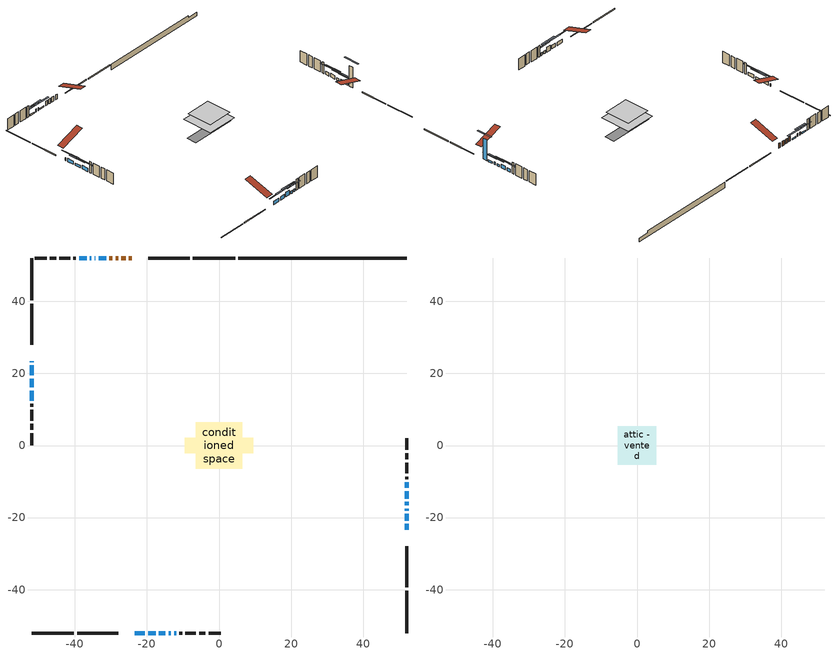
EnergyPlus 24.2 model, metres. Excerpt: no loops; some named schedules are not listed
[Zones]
conditioned space
 floor outside (Floor1 construction): -2.69,-2.69 -2.69,2.69 2.69,2.69 2.69,-2.69 z0.52
 floor adiabatic (AdiabaticFloorConstruction): -6.41,-6.41 -6.41,6.41 6.41,6.41 6.41,-6.41 z2.96
 floor foundation (Slab1 construction): -9.52,-2.14 -9.52,2.14 9.52,2.14 9.52,-2.14 z-1.77
 wall outside (RimJoist1 construction): 4.47,52.04 -7.25,52.04 / -52.04,-52.04 -40.31,-52.04 / -52.04,52.04 -52.04,40.31 / 52.04,-52.04 52.04,-40.31 z0.52:0.82
 wall outside (RimJoist2 construction): -8.18,52.04 -19.61,52.04 / -39.38,-52.04 -27.96,-52.04 / -52.04,39.38 -52.04,27.96 / 52.04,-39.38 52.04,-27.96 z0.52:0.82
 wall outside (AdiabaticWallConstruction 1): -24.21,52.04 -25,52.04 / -25.93,52.04 -27.09,52.04 / -28.02,52.04 -28.68,52.04 / -29.61,52.04 -30.4,52.04 z0.52:2.55
 wall outside (AdiabaticWallConstruction): -52.04,23.36 -52.04,23.17 / -34.29,52.04 -34.5,52.04 z0.52:1.74; -23.36,-52.04 -20.56,-52.04 / -52.04,22.24 -52.04,19.45 / -52.04,15.25 -52.04,12.46 z0.52:1.94; -19.63,-52.04 -17.6,-52.04 / 52.04,-14.74 52.04,-12.7 z0.52:2.04; -16.67,-52.04 -14.89,-52.04 z0.52:2.55; 52.04,-23.35 52.04,-21.78 z0.52:9.54; 52.04,-20.85 52.04,-18.97 z0.52:1.21; -31.33,52.04 -33.36,52.04 / -36.74,52.04 -38.77,52.04 z0.52:1.03; -52.04,18.52 -52.04,16.18 z0.52:1.54; 52.04,-18.04 52.04,-17.53 / -12.43,-52.04 -11.91,-52.04 z0.52:1.66; -13.96,-52.04 -13.35,-52.04 z0.52:1.69; 52.04,-16.61 52.04,-15.67 z0.52:1.41; -35.43,52.04 -35.81,52.04 z0.52:1.79; 52.04,-11.78 52.04,-10.25 z0.52:1.92
 wall outside (Wall1 construction): -39.7,52.04 -40.42,52.04 / -10.99,-52.04 -10.27,-52.04 / -52.04,11.53 -52.04,10.81 / 52.04,-9.32 52.04,-8.6 z0.52:5.4
 wall outside (Wall2 construction): -41.35,52.04 -44.3,52.04 / -9.34,-52.04 -6.39,-52.04 / -52.04,9.88 -52.04,6.94 / 52.04,-7.68 52.04,-4.73 z0.52:5.4
 wall outside (Wall3 construction): -45.22,52.04 -46.91,52.04 / -5.46,-52.04 -3.77,-52.04 / -52.04,6.01 -52.04,4.32 / 52.04,-3.8 52.04,-2.11 z0.52:5.4
 wall outside (Wall4 construction): -47.84,52.04 -51.11,52.04 / -2.85,-52.04 0.42,-52.04 / -52.04,3.39 -52.04,0.13 / 52.04,-1.18 52.04,2.08 z0.52:5.4
 wall foundation (FoundationWall1 construction): 5.4,52.04,-1.77 5.4,52.04,0.52 47.37,52.04,0.52 47.37,52.04,-0.23 52.04,52.04,-0.23 52.04,52.04,-1.77
 window (WindowConstruction 14): -52.04,23.35 -52.04,23.17 z0.52:1.74
 window (WindowConstruction 6): -23.35,-52.04 -20.56,-52.04 z0.52:1.94
 window (WindowConstruction 7): -19.63,-52.04 -17.6,-52.04 z0.52:2.04
 window (WindowConstruction 8): -16.67,-52.04 -14.89,-52.04 z0.52:2.55
 window (WindowConstruction 9): 52.04,-23.35 52.04,-21.78 z0.52:9.54
 window (WindowConstruction 10): 52.04,-20.85 52.04,-18.97 z0.52:1.21
 window (WindowConstruction 11): -31.33,52.04 -33.36,52.04 z0.52:1.03
 window (WindowConstruction 12): -52.04,22.24 -52.04,19.45 z0.52:1.94
 window (WindowConstruction 13): -52.04,18.52 -52.04,16.18 z0.52:1.53
 window (WindowConstruction 15): -34.29,52.04 -34.5,52.04 z0.52:1.74
 window (WindowConstruction 16): 52.04,-18.04 52.04,-17.53 z0.52:1.66
 window (WindowConstruction 17): -13.96,-52.04 -13.35,-52.04 z0.52:1.69
 window (WindowConstruction 18): -12.42,-52.04 -11.92,-52.04 z0.52:1.66
 window (WindowConstruction): 52.04,-16.61 52.04,-15.67 z0.52:1.41
 window (WindowConstruction 1): 52.04,-14.74 52.04,-12.7 z0.52:2.04
 window (WindowConstruction 2): -35.43,52.04 -35.81,52.04 z0.52:1.79
 window (WindowConstruction 3): -36.74,52.04 -38.77,52.04 z0.52:1.03
 window (WindowConstruction 4): -52.04,15.25 -52.04,12.46 z0.52:1.94
 window (WindowConstruction 5): 52.04,-11.78 52.04,-10.25 z0.52:1.92
 door (Door): -24.21,52.04 -25,52.04 z0.52:2.55
 door (Door 1): -25.93,52.04 -27.09,52.04 z0.52:2.55
 door (Door 2): -28.02,52.04 -28.68,52.04 z0.52:2.55
 door (Door 3): -29.61,52.04 -30.4,52.04 z0.52:2.55
 ceiling adiabatic (AdiabaticFloorConstruction): 6.41,-6.41 6.41,6.41 -6.41,6.41 -6.41,-6.41 z2.96
attic - vented
 floor to conditioned space (Floor2 construction Reversed): -5.35,-5.35 -5.35,5.35 5.35,5.35 5.35,-5.35 z5.4
 roof outside (Roof1 construction): -23.28,52.04,5.4 -23.28,41.62,8.87 -20.53,41.62,8.87 -20.53,52.04,5.4; -24.28,-52.04,5.4 -24.28,-41.62,8.87 -27.03,-41.62,8.87 -27.03,-52.04,5.4; -52.04,24.28,5.4 -41.62,24.28,8.87 -41.62,27.03,8.87 -52.04,27.03,5.4; 52.04,-24.28,5.4 41.62,-24.28,8.87 41.62,-27.03,8.87 52.04,-27.03,5.4
shading: -18.07,-52.04 -25.84,-52.04 -25.84,-52.45 -18.07,-52.45 z4.43; -15.11,-52.04 -22.12,-52.04 -22.12,-52.45 -15.11,-52.45 z4.53; -12.4,-52.04 -19.16,-52.04 -19.16,-52.45 -12.4,-52.45 z5.04; 52.04,-19.29 52.04,-25.84 52.45,-25.84 52.45,-19.29 z12.03; 52.04,-16.48 52.04,-23.34 52.45,-23.34 52.45,-16.48 z3.7; -35.85,52.04 -28.84,52.04 -28.84,52.45 -35.85,52.45 z3.52; -52.04,16.96 -52.04,24.73 -52.45,24.73 -52.45,16.96 z4.43; -52.04,13.69 -52.04,21.01 -52.45,21.01 -52.45,13.69 z4.03; 52.04,-15.04 52.04,-20.53 52.45,-20.53 52.45,-15.04 z4.15; -10.86,-52.04 -16.45,-52.04 -16.45,-52.45 -10.86,-52.45 z4.18; -9.42,-52.04 -14.91,-52.04 -14.91,-52.45 -9.42,-52.45 z4.15; 52.04,-13.18 52.04,-19.1 52.45,-19.1 52.45,-13.18 z3.9; 52.04,-10.21 52.04,-17.23 52.45,-17.23 52.45,-10.21 z4.53; -38.3,52.04 -32.94,52.04 -32.94,52.45 -38.3,52.45 z4.28; -41.26,52.04 -34.25,52.04 -34.25,52.45 -41.26,52.45 z3.52; -52.04,9.97 -52.04,17.74 -52.45,17.74 -52.45,9.97 z4.43; 52.04,-7.76 52.04,-14.27 52.45,-14.27 52.45,-7.76 z4.41
[Building]
Building 1: Terrain=Suburbs
[Site:Location]
Toronto City Centre_ON: Latitude {deg}=43.63; Longitude {deg}=-79.39; Time Zone {hr}=-5; Elevation {m}=77; Keep Site Location Information=Yes
[Site:GroundTemperature:Shallow]
5.01852, 3.26908, 3.12898, 3.95918, 7.29196, 10.6092, 13.4851, 15.3069, 15.4617, 13.9799, 11.1774, 7.9619
[Site:WaterMainsTemperature]
Calculation Method=Schedule; Temperature Schedule=mains temperature schedule
[Material] Roughness=Rough; Thermal Absorptance=0.9
Name | Thickness {m} | Conductivity {W/m-K} | Density {kg/m3} | Specific Heat {J/kg-K} | Solar Absorptance | Visible Absorptance
asphalt or fiberglass shingles | 0.00635 | 0.162714 | 1121.4 | 1465.45 | 0.4 | 0.4
ceiling loosefill ins | 0.0846667 | 0.0480833 | 16.02 | 1046.75 | 0.7 | 0.7
ceiling stud and cavity | 0.1397 | 0.0880546 | 65.682 | 1177.47 | 0.7 | 0.7
concrete 4.0 in. | 0.1016 | 1.803125 | 2242.8 | 837.4 | 0.7 | 0.7
concrete 8.0 in. | 0.2032 | 1.803125 | 2242.8 | 837.4 | 0.7 | 0.7
door material | 0.04445 | 0.053851 | 512.64 | 1214.23 | 0.7 | 0.7
door material 1 | 0.04445 | 0.188738 | 512.64 | 1214.23 | 0.7 | 0.7
exterior vertical ins | 0.0460229 | 0.029427 | 32.04 | 1214.23 | 0.7 | 0.7
floor covering | 0.0127 | 0.0433444 | 54.468 | 1339.84 | 0.6 | 0.6
floor rigid ins; rim joist rigid ins | 0.051816 | 0.029427 | 32.04 | 1214.23 | 0.7 | 0.7
floor rigid ins 1; wall rigid ins | 0.512978 | 0.029427 | 32.04 | 1214.23 | 0.7 | 0.7
floor stud and cavity | 0.1397 | 0.0837603 | 92.3553 | 1139.71 | 0.7 | 0.7
floor stud and cavity 1 | 0.1397 | 1.75129 | 37.0049 | 1207.88 | 0.7 | 0.7
furniture material conditioned space 1 | 0.1524 | 0.115458 | 640.8 | 1214.23 | 0.6 | 0.6
gypsum board | 0.0127 | 0.160291 | 801 | 837.4 | 0.6 | 0.6
gypsum board 1 | 0.0127 | 0.160291 | 801 | 837.4 | 0.7 | 0.7
osb sheathing 0.5 in. | 0.0127 | 0.115458 | 512.64 | 1214.23 | 0.7 | 0.7
osb sheathing 0.75 in. | 0.01905 | 0.115458 | 512.64 | 1214.23 | 0.7 | 0.7
osb sheathing 2.0 in. | 0.0508 | 0.115458 | 512.64 | 1214.23 | 0.7 | 0.7
rim joist stud and cavity | 0.0508 | 0.0296634 | 125.044 | 1163.47 | 0.6 | 0.6
rim joist stud and cavity 1 | 0.0508 | 0.305033 | 125.044 | 1163.47 | 0.6 | 0.6
wall stud and cavity | 0.1397 | 0.110963 | 139.0536 | 1170.24 | 0.7 | 0.7
wall stud and cavity 1 | 0.1397 | 0.0824723 | 139.0536 | 1170.24 | 0.7 | 0.7
wall stud and cavity 2 | 0.1397 | 0.0957038 | 139.0536 | 1170.24 | 0.7 | 0.7
wall stud and cavity 3 | 0.1397 | 0.0942262 | 139.0536 | 1170.24 | 0.7 | 0.7
wall stud and cavity 4 | 0.0889 | 0.380278 | 52.3479 | 1209.89 | 0.7 | 0.7
wall stud and cavity 5 | 0.0889 | 0.391764 | 83.0341 | 1211.67 | 0.7 | 0.7
wood siding | 0.0254 | 0.102417 | 544.68 | 1172.36 | 0.4 | 0.4
wood siding 1; wood siding 2; wood siding 3 | 0.0254 | 0.102417 | 544.68 | 1172.36 | 0.7 | 0.7
[WindowMaterial:SimpleGlazingSystem]
Name | U-Factor {W/m2-K} | Solar Heat Gain Coefficient
WindowMaterial | 2.4722 | 0.47
WindowMaterial 1 | 1.81242 | 0.49
WindowMaterial 10 | 2.63346 | 0.41
WindowMaterial 11 | 2.51933 | 0.46
WindowMaterial 12 | 2.97073 | 0.41
WindowMaterial 13 | 2.86342 | 0.46
WindowMaterial 14 | 2.65674 | 0.39
WindowMaterial 15 | 2.609041 | 0.42
WindowMaterial 2 | 2.69591 | 0.37
WindowMaterial 3 | 2.42564 | 0.52
WindowMaterial 4 | 2.274039 | 0.55
WindowMaterial 5 | 2.45119 | 0.48
WindowMaterial 6 | 1.79254 | 0.5
WindowMaterial 7 | 2.28994 | 0.55
WindowMaterial 8 | 2.43189 | 0.5
WindowMaterial 9 | 2.22975 | 0.57
[Construction]
AdiabaticFloorConstruction: floor stud and cavity 1, floor rigid ins 1, osb sheathing 0.75 in., floor covering
AdiabaticWallConstruction: wood siding 2, wall rigid ins, wall stud and cavity 4, gypsum board
AdiabaticWallConstruction 1: wood siding 3, wall rigid ins, wall stud and cavity 4, gypsum board
Door; Door 1: door material
Door 2; Door 3: door material 1
Floor1 construction: floor stud and cavity, floor rigid ins, osb sheathing 0.75 in., floor covering
Floor2 construction Reversed: gypsum board, ceiling stud and cavity, ceiling loosefill ins
FoundationWall1 construction: concrete 8.0 in., gypsum board 1
furniture construction conditioned space 1: furniture material conditioned space 1
PartitionWallConstruction: gypsum board, wall stud and cavity 5, gypsum board
RimJoist1 construction: wood siding 1, osb sheathing 2.0 in., rim joist stud and cavity
RimJoist2 construction: wood siding 1, rim joist rigid ins, osb sheathing 2.0 in., rim joist stud and cavity 1
Roof1 construction: asphalt or fiberglass shingles
Slab1 construction: concrete 4.0 in.
Wall1 construction: wood siding, osb sheathing 0.5 in., wall stud and cavity, gypsum board
Wall2 construction: wood siding, osb sheathing 0.5 in., wall stud and cavity 1, gypsum board
Wall3 construction: wood siding, osb sheathing 0.5 in., wall stud and cavity 2, gypsum board
Wall4 construction: wood siding, osb sheathing 0.5 in., wall stud and cavity 3, gypsum board
WindowConstruction: WindowMaterial
WindowConstruction 1: WindowMaterial 1
WindowConstruction 10: WindowMaterial 10
WindowConstruction 11; WindowConstruction 3: WindowMaterial 3
WindowConstruction 12; WindowConstruction 4: WindowMaterial 4
WindowConstruction 13: WindowMaterial 11
WindowConstruction 14: WindowMaterial 12
WindowConstruction 15: WindowMaterial 13
WindowConstruction 16; WindowConstruction 18: WindowMaterial 14
WindowConstruction 17: WindowMaterial 15
WindowConstruction 2: WindowMaterial 2
WindowConstruction 5: WindowMaterial 5
WindowConstruction 6: WindowMaterial 6
WindowConstruction 7: WindowMaterial 7
WindowConstruction 8: WindowMaterial 8
WindowConstruction 9: WindowMaterial 9
[Zone] Multiplier=1; Part of Total Floor Area=Yes
Name | Volume {m3}
attic - vented | 64.5401
conditioned space | 623.8
[Space]
Name | Zone | Volume {m3}
attic - vented 1 | attic - vented | 64.5401
conditioned space 1 | conditioned space | 623.8
[ZoneInfiltration:EffectiveLeakageArea]
infil attic - vented 1: Zone or Space=attic - vented 1; Schedule=Always On Discrete; Effective Air Leakage Area {cm2}=4819.37; Stack Coefficient=0.00024154; Wind Coefficient=1.05006e-05
[ZoneMixing]
whole house fan mix: Zone or Space=attic - vented; Schedule=Always On Continuous; Design Flow Rate Calculation Method=Flow/Zone; Design Flow Rate {m3/s}=0; Source Zone or Space=conditioned space
[SurfaceProperty:ExposedFoundationPerimeter]
Slab1: Exposed Perimeter Calculation Method=TotalExposedPerimeter; Total Exposed Perimeter {m}=46.635
[InternalMass] Zone or ZoneList=conditioned space; Space or SpaceList=conditioned space 1
Name | Construction | Surface Area {m2}
furniture mass conditioned space 1 | furniture construction conditioned space 1 | 109.876
partition wall mass | PartitionWallConstruction | 274.69
[Lights]
interior lighting: Zone or ZoneList or Space or SpaceList=conditioned space 1; Schedule=interior lighting schedule; Design Level Calculation Method=LightingLevel; Lighting Level {W}=343.2; Return Air Fraction=0; Fraction Radiant=0.6; Fraction Visible=0.2; Fraction Replaceable=1
[People]
occupants: Zone or ZoneList or Space or SpaceList=conditioned space 1; Number of People Schedule=occupants schedule; Number of People Calculation Method=People; Number of People=3; Fraction Radiant=0.314171; Sensible Heat Fraction=0.56303; Activity Level Schedule=occupants activity schedule; Carbon Dioxide Generation Rate {m3/s-W}=0; Enable ASHRAE 55 Comfort Warnings=No; Mean Radiant Temperature Calculation Type=EnclosureAveraged
[ElectricEquipment] Zone or ZoneList or Space or SpaceList=conditioned space 1; Design Level Calculation Method=EquipmentLevel
Name | Schedule | Design Level {W} | Fraction Latent | Fraction Radiant | Fraction Lost
clothes dryer | clothes dryer schedule | 140.772 | 0.015 | 0.081 | 0.85
clothes washer | clothes washer schedule | 32.1985 | 0.03 | 0.162 | 0.7
cooking range | cooking range schedule | 215.147 | 0.08 | 0.432 | 0.2
dishwasher | dishwasher schedule | 66.8632 | 0.3 | 0.18 | 0.4
fridge | fridge schedule | 72.9452 | 0 | 0.6 | 0
mech vent bath fan 0 | mech vent bath fan 0 schedule | 50.2 | 0 | 0 | 1
mech vent bath fan 1 | mech vent bath fan 1 schedule | 50.2 | 0 | 0 | 1
mech vent house fan | mech vent house fan schedule | 0 | 0 | 0 | 1
mech vent house fan cfis | mech vent house fan cfis schedule | 0 | 0 | 0 | 0
mech vent range fan 0 | mech vent range fan 0 schedule | 57 | 0 | 0 | 1
misc plug loads | misc plug loads schedule | 494.7 | 0.045 | 0.513 | 0.1
whole house fan | Always On Discrete | 0 | 0 | 0 | 1
[OtherEquipment] Zone or ZoneList or Space or SpaceList=conditioned space 1; Design Level Calculation Method=EquipmentLevel
Name | Fuel Type | Schedule | Design Level {W} | Fraction Latent | Fraction Radiant | Fraction Lost
clothes dryer 1 | Electricity | clothes dryer schedule | 0 | 0.015 | 0.081 | 0.85
cooking range 1 | Electricity | cooking range schedule | 0 | 0.08 | 0.432 | 0.2
general water use latent | None | general water use schedule | 62.594 | 1 | 0 | 0
general water use sensible | None | general water use schedule | -61.6891 | 0 | 0.6 | 0
mech vent house fan latent load | None | Always On Discrete | 0 | 1 | 0 | 0
mech vent house fan sensible load | None | Always On Discrete | 0 | 0 | 0 | 0
water heater energy adjustment1 | NaturalGas | Always On Discrete | 0.01 | 0 | 0 | 1
[ZoneInfiltration:DesignFlowRate] Zone or ZoneList or Space or SpaceList=conditioned space 1; Schedule=Always On Discrete; Design Flow Rate Calculation Method=Flow/Zone; Design Flow Rate {m3/s}=0
infil flow; natural vent flow; whole house fan flow
[Foundation:Kiva]
Foundation Kiva 1: Initial Indoor Air Temperature {C}=18; Wall Height Above Grade {m}=0.519989; Wall Depth Below Slab {m}=0.2032; Custom Block Material Name 1=exterior vertical ins; Custom Block Depth 1 {m}=2.28999; Custom Block X Position 1 {m}=0.2159; Custom Block Z Position 1 {m}=0
[Foundation:Kiva:Settings]
Soil Conductivity {W/m-K}=0.849921; Soil Density {kg/m3}=1842.3; Soil Specific Heat {J/kg-K}=418.7; Ground Solar Absorptivity=0.9; Ground Thermal Absorptivity=0.9; Ground Surface Roughness {m}=0.03; Far-Field Width {m}=40; Deep-Ground Boundary Condition=ZeroFlux; Deep-Ground Depth {m}=40; Minimum Cell Dimension {m}=0.2; Maximum Cell Growth Coefficient=3; Simulation Timestep=Timestep
[Exterior:Lights]
exterior lighting: Schedule=exterior lighting schedule; Design Level {W}=75.6
[Schedule:Constant]
Name | Hourly Value
Always On Continuous; mech vent house fan schedule; mech vent house fan cfis schedule; Always On Discrete | 1
occupants activity schedule | 117.228
fridge schedule | 0
[Schedule:Week:Daily]
interior lighting schedule Week Rule - Jan1-Jan27: interior lighting schedule day, interior lighting schedule day, interior lighting schedule day, interior lighting schedule day, interior lighting schedule day, interior lighting schedule day, interior lighting schedule day, interior lighting schedule default day, interior lighting schedule default day, interior lighting schedule default day, interior lighting schedule default day, interior lighting schedule default day
interior lighting schedule Week Rule - Jan28-Feb3: interior lighting schedule day, interior lighting schedule day, interior lighting schedule day, interior lighting schedule day, interior lighting schedule day 1, interior lighting schedule day 1, interior lighting schedule day 1, interior lighting schedule default day, interior lighting schedule default day, interior lighting schedule default day, interior lighting schedule default day, interior lighting schedule default day
interior lighting schedule Week Rule - Feb4-Feb24: interior lighting schedule day 1, interior lighting schedule day 1, interior lighting schedule day 1, interior lighting schedule day 1, interior lighting schedule day 1, interior lighting schedule day 1, interior lighting schedule day 1, interior lighting schedule default day, interior lighting schedule default day, interior lighting schedule default day, interior lighting schedule default day, interior lighting schedule default day
interior lighting schedule Week Rule - Feb25-Mar3: interior lighting schedule day 1, interior lighting schedule day 1, interior lighting schedule day 1, interior lighting schedule day 1, interior lighting schedule day 2, interior lighting schedule day 2, interior lighting schedule day 2, interior lighting schedule default day, interior lighting schedule default day, interior lighting schedule default day, interior lighting schedule default day, interior lighting schedule default day
interior lighting schedule Week Rule - Mar4-Mar31: interior lighting schedule day 2, interior lighting schedule day 2, interior lighting schedule day 2, interior lighting schedule day 2, interior lighting schedule day 2, interior lighting schedule day 2, interior lighting schedule day 2, interior lighting schedule default day, interior lighting schedule default day, interior lighting schedule default day, interior lighting schedule default day, interior lighting schedule default day
interior lighting schedule Week Rule - Apr1-Apr28: interior lighting schedule day 3, interior lighting schedule day 3, interior lighting schedule day 3, interior lighting schedule day 3, interior lighting schedule day 3, interior lighting schedule day 3, interior lighting schedule day 3, interior lighting schedule default day, interior lighting schedule default day, interior lighting schedule default day, interior lighting schedule default day, interior lighting schedule default day
interior lighting schedule Week Rule - Apr29-May5: interior lighting schedule day 3, interior lighting schedule day 3, interior lighting schedule day 4, interior lighting schedule day 4, interior lighting schedule day 4, interior lighting schedule day 4, interior lighting schedule day 4, interior lighting schedule default day, interior lighting schedule default day, interior lighting schedule default day, interior lighting schedule default day, interior lighting schedule default day
interior lighting schedule Week Rule - May6-May26: interior lighting schedule day 4, interior lighting schedule day 4, interior lighting schedule day 4, interior lighting schedule day 4, interior lighting schedule day 4, interior lighting schedule day 4, interior lighting schedule day 4, interior lighting schedule default day, interior lighting schedule default day, interior lighting schedule default day, interior lighting schedule default day, interior lighting schedule default day
interior lighting schedule Week Rule - May27-Jun2: interior lighting schedule day 4, interior lighting schedule day 4, interior lighting schedule day 4, interior lighting schedule day 4, interior lighting schedule day 4, interior lighting schedule day 5, interior lighting schedule day 5, interior lighting schedule default day, interior lighting schedule default day, interior lighting schedule default day, interior lighting schedule default day, interior lighting schedule default day
interior lighting schedule Week Rule - Jun3-Jun30: interior lighting schedule day 5, interior lighting schedule day 5, interior lighting schedule day 5, interior lighting schedule day 5, interior lighting schedule day 5, interior lighting schedule day 5, interior lighting schedule day 5, interior lighting schedule default day, interior lighting schedule default day, interior lighting schedule default day, interior lighting schedule default day, interior lighting schedule default day
interior lighting schedule Week Rule - Jul1-Jul28: interior lighting schedule day 6, interior lighting schedule day 6, interior lighting schedule day 6, interior lighting schedule day 6, interior lighting schedule day 6, interior lighting schedule day 6, interior lighting schedule day 6, interior lighting schedule default day, interior lighting schedule default day, interior lighting schedule default day, interior lighting schedule default day, interior lighting schedule default day
interior lighting schedule Week Rule - Jul29-Aug4: interior lighting schedule day 6, interior lighting schedule day 6, interior lighting schedule day 6, interior lighting schedule day 7, interior lighting schedule day 7, interior lighting schedule day 7, interior lighting schedule day 7, interior lighting schedule default day, interior lighting schedule default day, interior lighting schedule default day, interior lighting schedule default day, interior lighting schedule default day
interior lighting schedule Week Rule - Aug5-Aug25: interior lighting schedule day 7, interior lighting schedule day 7, interior lighting schedule day 7, interior lighting schedule day 7, interior lighting schedule day 7, interior lighting schedule day 7, interior lighting schedule day 7, interior lighting schedule default day, interior lighting schedule default day, interior lighting schedule default day, interior lighting schedule default day, interior lighting schedule default day
interior lighting schedule Week Rule - Aug26-Sep1: interior lighting schedule day 7, interior lighting schedule day 7, interior lighting schedule day 7, interior lighting schedule day 7, interior lighting schedule day 7, interior lighting schedule day 7, interior lighting schedule day 8, interior lighting schedule default day, interior lighting schedule default day, interior lighting schedule default day, interior lighting schedule default day, interior lighting schedule default day
interior lighting schedule Week Rule - Sep2-Sep29: interior lighting schedule day 8, interior lighting schedule day 8, interior lighting schedule day 8, interior lighting schedule day 8, interior lighting schedule day 8, interior lighting schedule day 8, interior lighting schedule day 8, interior lighting schedule default day, interior lighting schedule default day, interior lighting schedule default day, interior lighting schedule default day, interior lighting schedule default day
interior lighting schedule Week Rule - Sep30-Oct6: interior lighting schedule day 8, interior lighting schedule day 9, interior lighting schedule day 9, interior lighting schedule day 9, interior lighting schedule day 9, interior lighting schedule day 9, interior lighting schedule day 9, interior lighting schedule default day, interior lighting schedule default day, interior lighting schedule default day, interior lighting schedule default day, interior lighting schedule default day
interior lighting schedule Week Rule - Oct7-Oct27: interior lighting schedule day 9, interior lighting schedule day 9, interior lighting schedule day 9, interior lighting schedule day 9, interior lighting schedule day 9, interior lighting schedule day 9, interior lighting schedule day 9, interior lighting schedule default day, interior lighting schedule default day, interior lighting schedule default day, interior lighting schedule default day, interior lighting schedule default day
interior lighting schedule Week Rule - Oct28-Nov3: interior lighting schedule day 9, interior lighting schedule day 9, interior lighting schedule day 9, interior lighting schedule day 9, interior lighting schedule day 10, interior lighting schedule day 10, interior lighting schedule day 10, interior lighting schedule default day, interior lighting schedule default day, interior lighting schedule default day, interior lighting schedule default day, interior lighting schedule default day
interior lighting schedule Week Rule - Nov4-Nov24: interior lighting schedule day 10, interior lighting schedule day 10, interior lighting schedule day 10, interior lighting schedule day 10, interior lighting schedule day 10, interior lighting schedule day 10, interior lighting schedule day 10, interior lighting schedule default day, interior lighting schedule default day, interior lighting schedule default day, interior lighting schedule default day, interior lighting schedule default day
interior lighting schedule Week Rule - Nov25-Dec1: interior lighting schedule day 10, interior lighting schedule day 10, interior lighting schedule day 10, interior lighting schedule day 10, interior lighting schedule day 10, interior lighting schedule day 10, interior lighting schedule day 11, interior lighting schedule default day, interior lighting schedule default day, interior lighting schedule default day, interior lighting schedule default day, interior lighting schedule default day
interior lighting schedule Week Rule - Dec2-Dec31: interior lighting schedule day 11, interior lighting schedule day 11, interior lighting schedule day 11, interior lighting schedule day 11, interior lighting schedule day 11, interior lighting schedule day 11, interior lighting schedule day 11, interior lighting schedule default day, interior lighting schedule default day, interior lighting schedule default day, interior lighting schedule default day, interior lighting schedule default day
occupants schedule Week Rule - Jan1-Dec31: occupants schedule day, occupants schedule day, occupants schedule day, occupants schedule day, occupants schedule day, occupants schedule day, occupants schedule day, occupants schedule default day, occupants schedule default day, occupants schedule default day, occupants schedule default day, occupants schedule default day
clothes dryer schedule Week Rule - Jan1-Dec31: clothes dryer schedule day, clothes dryer schedule day, clothes dryer schedule day, clothes dryer schedule day, clothes dryer schedule day, clothes dryer schedule day, clothes dryer schedule day, clothes dryer schedule default day, clothes dryer schedule default day, clothes dryer schedule default day, clothes dryer schedule default day, clothes dryer schedule default day
clothes washer schedule Week Rule - Jan1-Dec31: clothes washer schedule day, clothes washer schedule day, clothes washer schedule day, clothes washer schedule day, clothes washer schedule day, clothes washer schedule day, clothes washer schedule day, clothes washer schedule default day, clothes washer schedule default day, clothes washer schedule default day, clothes washer schedule default day, clothes washer schedule default day
cooking range schedule Week Rule - Jan1-Dec31: cooking range schedule day, cooking range schedule day, cooking range schedule day, cooking range schedule day, cooking range schedule day, cooking range schedule day, cooking range schedule day, cooking range schedule default day, cooking range schedule default day, cooking range schedule default day, cooking range schedule default day, cooking range schedule default day
dishwasher schedule Week Rule - Jan1-Dec31: dishwasher schedule day, dishwasher schedule day, dishwasher schedule day, dishwasher schedule day, dishwasher schedule day, dishwasher schedule day, dishwasher schedule day, dishwasher schedule default day, dishwasher schedule default day, dishwasher schedule default day, dishwasher schedule default day, dishwasher schedule default day
mech vent bath fan 0 schedule Week Rule - Jan1-Dec31: mech vent bath fan 0 schedule day, mech vent bath fan 0 schedule day, mech vent bath fan 0 schedule day, mech vent bath fan 0 schedule day, mech vent bath fan 0 schedule day, mech vent bath fan 0 schedule day, mech vent bath fan 0 schedule day, mech vent bath fan 0 schedule default day, mech vent bath fan 0 schedule default day, mech vent bath fan 0 schedule default day, mech vent bath fan 0 schedule default day, mech vent bath fan 0 schedule default day
mech vent bath fan 1 schedule Week Rule - Jan1-Dec31: mech vent bath fan 1 schedule day, mech vent bath fan 1 schedule day, mech vent bath fan 1 schedule day, mech vent bath fan 1 schedule day, mech vent bath fan 1 schedule day, mech vent bath fan 1 schedule day, mech vent bath fan 1 schedule day, mech vent bath fan 1 schedule default day, mech vent bath fan 1 schedule default day, mech vent bath fan 1 schedule default day, mech vent bath fan 1 schedule default day, mech vent bath fan 1 schedule default day
mech vent range fan 0 schedule Week Rule - Jan1-Dec31: mech vent range fan 0 schedule day, mech vent range fan 0 schedule day, mech vent range fan 0 schedule day, mech vent range fan 0 schedule day, mech vent range fan 0 schedule day, mech vent range fan 0 schedule day, mech vent range fan 0 schedule day, mech vent range fan 0 schedule default day, mech vent range fan 0 schedule default day, mech vent range fan 0 schedule default day, mech vent range fan 0 schedule default day, mech vent range fan 0 schedule default day
misc plug loads schedule Week Rule - Jan1-Dec31: misc plug loads schedule day, misc plug loads schedule day, misc plug loads schedule day, misc plug loads schedule day, misc plug loads schedule day, misc plug loads schedule day, misc plug loads schedule day, misc plug loads schedule default day, misc plug loads schedule default day, misc plug loads schedule default day, misc plug loads schedule default day, misc plug loads schedule default day
general water use schedule Week Rule - Jan1-Dec31: general water use schedule day, general water use schedule day, general water use schedule day, general water use schedule day, general water use schedule day, general water use schedule day, general water use schedule day, general water use schedule default day, general water use schedule default day, general water use schedule default day, general water use schedule default day, general water use schedule default day
exterior lighting schedule Week Rule - Jan1-Jan27: exterior lighting schedule day, exterior lighting schedule day, exterior lighting schedule day, exterior lighting schedule day, exterior lighting schedule day, exterior lighting schedule day, exterior lighting schedule day, exterior lighting schedule default day, exterior lighting schedule default day, exterior lighting schedule default day, exterior lighting schedule default day, exterior lighting schedule default day
exterior lighting schedule Week Rule - Jan28-Feb3: exterior lighting schedule day, exterior lighting schedule day, exterior lighting schedule day, exterior lighting schedule day, exterior lighting schedule day 1, exterior lighting schedule day 1, exterior lighting schedule day 1, exterior lighting schedule default day, exterior lighting schedule default day, exterior lighting schedule default day, exterior lighting schedule default day, exterior lighting schedule default day
exterior lighting schedule Week Rule - Feb4-Feb24: exterior lighting schedule day 1, exterior lighting schedule day 1, exterior lighting schedule day 1, exterior lighting schedule day 1, exterior lighting schedule day 1, exterior lighting schedule day 1, exterior lighting schedule day 1, exterior lighting schedule default day, exterior lighting schedule default day, exterior lighting schedule default day, exterior lighting schedule default day, exterior lighting schedule default day
exterior lighting schedule Week Rule - Feb25-Mar3: exterior lighting schedule day 1, exterior lighting schedule day 1, exterior lighting schedule day 1, exterior lighting schedule day 1, exterior lighting schedule day 2, exterior lighting schedule day 2, exterior lighting schedule day 2, exterior lighting schedule default day, exterior lighting schedule default day, exterior lighting schedule default day, exterior lighting schedule default day, exterior lighting schedule default day
exterior lighting schedule Week Rule - Mar4-Mar31: exterior lighting schedule day 2, exterior lighting schedule day 2, exterior lighting schedule day 2, exterior lighting schedule day 2, exterior lighting schedule day 2, exterior lighting schedule day 2, exterior lighting schedule day 2, exterior lighting schedule default day, exterior lighting schedule default day, exterior lighting schedule default day, exterior lighting schedule default day, exterior lighting schedule default day
exterior lighting schedule Week Rule - Apr1-Apr28: exterior lighting schedule day 3, exterior lighting schedule day 3, exterior lighting schedule day 3, exterior lighting schedule day 3, exterior lighting schedule day 3, exterior lighting schedule day 3, exterior lighting schedule day 3, exterior lighting schedule default day, exterior lighting schedule default day, exterior lighting schedule default day, exterior lighting schedule default day, exterior lighting schedule default day
[Schedule:Year]
interior lighting schedule: interior lighting schedule Week Rule - Jan1-Jan27, 1, 1, 1, 27, interior lighting schedule Week Rule - Jan28-Feb3, 1, 28, 2, 3, interior lighting schedule Week Rule - Feb4-Feb24, 2, 4, 2, 24, interior lighting schedule Week Rule - Feb25-Mar3, 2, 25, 3, 3, interior lighting schedule Week Rule - Mar4-Mar31, 3, 4, 3, 31, interior lighting schedule Week Rule - Apr1-Apr28, 4, 1, 4, 28, interior lighting schedule Week Rule - Apr29-May5, 4, 29, 5, 5, interior lighting schedule Week Rule - May6-May26, 5, 6, 5, 26, interior lighting schedule Week Rule - May27-Jun2, 5, 27, 6, 2, interior lighting schedule Week Rule - Jun3-Jun30, 6, 3, 6, 30, interior lighting schedule Week Rule - Jul1-Jul28, 7, 1, 7, 28, interior lighting schedule Week Rule - Jul29-Aug4, 7, 29, 8, 4, interior lighting schedule Week Rule - Aug5-Aug25, 8, 5, 8, 25, interior lighting schedule Week Rule - Aug26-Sep1, 8, 26, 9, 1, interior lighting schedule Week Rule - Sep2-Sep29, 9, 2, 9, 29, interior lighting schedule Week Rule - Sep30-Oct6, 9, 30, 10, 6, interior lighting schedule Week Rule - Oct7-Oct27, 10, 7, 10, 27, interior lighting schedule Week Rule - Oct28-Nov3, 10, 28, 11, 3, interior lighting schedule Week Rule - Nov4-Nov24, 11, 4, 11, 24, interior lighting schedule Week Rule - Nov25-Dec1, 11, 25, 12, 1, interior lighting schedule Week Rule - Dec2-Dec31, 12, 2, 12, 31
occupants schedule: occupants schedule Week Rule - Jan1-Dec31, 1, 1, 12, 31
clothes dryer schedule: clothes dryer schedule Week Rule - Jan1-Dec31, 1, 1, 12, 31
clothes washer schedule: clothes washer schedule Week Rule - Jan1-Dec31, 1, 1, 12, 31
cooking range schedule: cooking range schedule Week Rule - Jan1-Dec31, 1, 1, 12, 31
dishwasher schedule: dishwasher schedule Week Rule - Jan1-Dec31, 1, 1, 12, 31
mech vent bath fan 0 schedule: mech vent bath fan 0 schedule Week Rule - Jan1-Dec31, 1, 1, 12, 31
mech vent bath fan 1 schedule: mech vent bath fan 1 schedule Week Rule - Jan1-Dec31, 1, 1, 12, 31
mech vent range fan 0 schedule: mech vent range fan 0 schedule Week Rule - Jan1-Dec31, 1, 1, 12, 31
misc plug loads schedule: misc plug loads schedule Week Rule - Jan1-Dec31, 1, 1, 12, 31
general water use schedule: general water use schedule Week Rule - Jan1-Dec31, 1, 1, 12, 31
exterior lighting schedule: exterior lighting schedule Week Rule - Jan1-Jan27, 1, 1, 1, 27, exterior lighting schedule Week Rule - Jan28-Feb3, 1, 28, 2, 3, exterior lighting schedule Week Rule - Feb4-Feb24, 2, 4, 2, 24, exterior lighting schedule Week Rule - Feb25-Mar3, 2, 25, 3, 3, exterior lighting schedule Week Rule - Mar4-Mar31, 3, 4, 3, 31, exterior lighting schedule Week Rule - Apr1-Apr28, 4, 1, 4, 28, exterior lighting schedule Week Rule - Apr29-May5, 4, 29, 5, 5, exterior lighting schedule Week Rule - May6-May26, 5, 6, 5, 26, exterior lighting schedule Week Rule - May27-Jun2, 5, 27, 6, 2, exterior lighting schedule Week Rule - Jun3-Jun30, 6, 3, 6, 30, exterior lighting schedule Week Rule - Jul1-Jul28, 7, 1, 7, 28, exterior lighting schedule Week Rule - Jul29-Aug4, 7, 29, 8, 4, exterior lighting schedule Week Rule - Aug5-Aug25, 8, 5, 8, 25, exterior lighting schedule Week Rule - Aug26-Sep1, 8, 26, 9, 1, exterior lighting schedule Week Rule - Sep2-Sep29, 9, 2, 9, 29, exterior lighting schedule Week Rule - Sep30-Oct6, 9, 30, 10, 6, exterior lighting schedule Week Rule - Oct7-Oct27, 10, 7, 10, 27, exterior lighting schedule Week Rule - Oct28-Nov3, 10, 28, 11, 3, exterior lighting schedule Week Rule - Nov4-Nov24, 11, 4, 11, 24, exterior lighting schedule Week Rule - Nov25-Dec1, 11, 25, 12, 1, exterior lighting schedule Week Rule - Dec2-Dec31, 12, 2, 12, 31
[Schedule:Compact]
mains temperature schedule: Through: 01/01, For: AllDays, Until: 24:00, 8.80333, Through: 01/02, For: AllDays, Until: 24:00, 8.74333, Through: 01/03, For: AllDays, Until: 24:00, 8.68389, Through: 01/04, For: AllDays, Until: 24:00, 8.62611, Through: 01/05, For: AllDays, Until: 24:00, 8.56944, Through: 01/06, For: AllDays, Until: 24:00, 8.51389, Through: 01/07, For: AllDays, Until: 24:00, 8.45944, Through: 01/08, For: AllDays, Until: 24:00, 8.40611, Through: 01/09, For: AllDays, Until: 24:00, 8.35389, Through: 01/10, For: AllDays, Until: 24:00, 8.30278, Through: 01/11, For: AllDays, Until: 24:00, 8.25333, Through: 01/12, For: AllDays, Until: 24:00, 8.205, Through: 01/13, For: AllDays, Until: 24:00, 8.15778, Through: 01/14, For: AllDays, Until: 24:00, 8.11222, Through: 01/15, For: AllDays, Until: 24:00, 8.06778, Through: 01/16, For: AllDays, Until: 24:00, 8.02444, Through: 01/17, For: AllDays, Until: 24:00, 7.98222, Through: 01/18, For: AllDays, Until: 24:00, 7.94167, Through: 01/19, For: AllDays, Until: 24:00, 7.90222, Through: 01/20, For: AllDays, Until: 24:00, 7.86444, Through: 01/21, For: AllDays, Until: 24:00, 7.82778, Through: 01/22, For: AllDays, Until: 24:00, 7.79278, Through: 01/23, For: AllDays, Until: 24:00, 7.75889, Through: 01/24, For: AllDays, Until: 24:00, 7.72667, Through: 01/25, For: AllDays, Until: 24:00, 7.69556, Through: 01/26, For: AllDays, Until: 24:00, 7.66611, Through: 01/27, For: AllDays, Until: 24:00, 7.63778, Through: 01/28, For: AllDays, Until: 24:00, 7.61111, Through: 01/29, For: AllDays, Until: 24:00, 7.58556, Through: 01/30, For: AllDays, Until: 24:00, 7.56167, Through: 01/31, For: AllDays, Until: 24:00, 7.53944, Through: 02/01, For: AllDays, Until: 24:00, 7.51833, Through: 02/02, For: AllDays, Until: 24:00, 7.49889, Through: 02/03, For: AllDays, Until: 24:00, 7.48111, Through: 02/04, For: AllDays, Until: 24:00, 7.46444, Through: 02/05, For: AllDays, Until: 24:00, 7.44944, Through: 02/06, For: AllDays, Until: 24:00, 7.43556, Through: 02/07, For: AllDays, Until: 24:00, 7.42333, Through: 02/08, For: AllDays, Until: 24:00, 7.41278, Through: 02/09, For: AllDays, Until: 24:00, 7.40389, Through: 02/10, For: AllDays, Until: 24:00, 7.39611, Through: 02/11, For: AllDays, Until: 24:00, 7.39, Through: 02/12, For: AllDays, Until: 24:00, 7.38556, Through: 02/13, For: AllDays, Until: 24:00, 7.38222, Through: 02/14, For: AllDays, Until: 24:00, 7.38056, Through: 02/15, For: AllDays, Until: 24:00, 7.38056, Through: 02/16, For: AllDays, Until: 24:00, 7.38222, Through: 02/17, For: AllDays, Until: 24:00, 7.385, Through: 02/18, For: AllDays, Until: 24:00, 7.38944, Through: 02/19, For: AllDays, Until: 24:00, 7.395, Through: 02/20, For: AllDays, Until: 24:00, 7.40278, Through: 02/21, For: AllDays, Until: 24:00, 7.41167, Through: 02/22, For: AllDays, Until: 24:00, 7.42222, Through: 02/23, For: AllDays, Until: 24:00, 7.43389, Through: 02/24, For: AllDays, Until: 24:00, 7.44722, Through: 02/25, For: AllDays, Until: 24:00, 7.46222, Through: 02/26, For: AllDays, Until: 24:00, 7.47833, Through: 02/27, For: AllDays, Until: 24:00, 7.49611, Through: 02/28, For: AllDays, Until: 24:00, 7.51556, Through: 03/01, For: AllDays, Until: 24:00, 7.53667, Through: 03/02, For: AllDays, Until: 24:00, 7.55889, Through: 03/03, For: AllDays, Until: 24:00, 7.58222, Through: 03/04, For: AllDays, Until: 24:00, 7.60722, Through: 03/05, For: AllDays, Until: 24:00, 7.63389, Through: 03/06, For: AllDays, Until: 24:00, 7.66222, Through: 03/07, For: AllDays, Until: 24:00, 7.69111, Through: 03/08, For: AllDays, Until: 24:00, 7.72222, Through: 03/09, For: AllDays, Until: 24:00, 7.75444, Through: 03/10, For: AllDays, Until: 24:00, 7.78778, Through: 03/11, For: AllDays, Until: 24:00, 7.82278, Through: 03/12, For: AllDays, Until: 24:00, 7.85944, Through: 03/13, For: AllDays, Until: 24:00, 7.89722, Through: 03/14, For: AllDays, Until: 24:00, 7.93611, Through: 03/15, For: AllDays, Until: 24:00, 7.97667, Through: 03/16, For: AllDays, Until: 24:00, 8.01833, Through: 03/17, For: AllDays, Until: 24:00, 8.06167, Through: 03/18, For: AllDays, Until: 24:00, 8.10611, Through: 03/19, For: AllDays, Until: 24:00, 8.15167, Through: 03/20, For: AllDays, Until: 24:00, 8.19833, Through: 03/21, For: AllDays, Until: 24:00, 8.24667, Through: 03/22, For: AllDays, Until: 24:00, 8.29611, Through: 03/23, For: AllDays, Until: 24:00, 8.34667, Through: 03/24, For: AllDays, Until: 24:00, 8.39889, Through: 03/25, For: AllDays, Until: 24:00, 8.45167, Through: 03/26, For: AllDays, Until: 24:00, 8.50611, Through: 03/27, For: AllDays, Until: 24:00, 8.56167, Through: 03/28, For: AllDays, Until: 24:00, 8.61833, Through: 03/29, For: AllDays, Until: 24:00, 8.67611, Through: 03/30, For: AllDays, Until: 24:00, 8.735, Through: 03/31, For: AllDays, Until: 24:00, 8.795, Through: 04/01, For: AllDays, Until: 24:00, 8.85611, Through: 04/02, For: AllDays, Until: 24:00, 8.91833, Through: 04/03, For: AllDays, Until: 24:00, 8.98167, Through: 04/04, For: AllDays, Until: 24:00, 9.04556, Through: 04/05, For: AllDays, Until: 24:00, 9.11111, Through: 04/06, For: AllDays, Until: 24:00, 9.17722, Through: 04/07, For: AllDays, Until: 24:00, 9.24444, Through: 04/08, For: AllDays, Until: 24:00, 9.31222, Through: 04/09, For: AllDays, Until: 24:00, 9.38167, Through: 04/10, For: AllDays, Until: 24:00, 9.45167, Through: 04/11, For: AllDays, Until: 24:00, 9.52222, Through: 04/12, For: AllDays, Until: 24:00, 9.59444, Through: 04/13, For: AllDays, Until: 24:00, 9.66667, Through: 04/14, For: AllDays, Until: 24:00, 9.74, Through: 04/15, For: AllDays, Until: 24:00, 9.81444, Through: 04/16, For: AllDays, Until: 24:00, 9.88944, Through: 04/17, For: AllDays, Until: 24:00, 9.96556, Through: 04/18, For: AllDays, Until: 24:00, 10.0417, Through: 04/19, For: AllDays, Until: 24:00, 10.1189, Through: 04/20, For: AllDays, Until: 24:00, 10.1972, Through: 04/21, For: AllDays, Until: 24:00, 10.2756, Through: 04/22, For: AllDays, Until: 24:00, 10.355, Through: 04/23, For: AllDays, Until: 24:00, 10.435, Through: 04/24, For: AllDays, Until: 24:00, 10.515, Through: 04/25, For: AllDays, Until: 24:00, 10.5961, Through: 04/26, For: AllDays, Until: 24:00, 10.6778, Through: 04/27, For: AllDays, Until: 24:00, 10.76, Through: 04/28, For: AllDays, Until: 24:00, 10.8428, Through: 04/29, For: AllDays, Until: 24:00, 10.9261, Through: 04/30, For: AllDays, Until: 24:00, 11.0094, Through: 05/01, For: AllDays, Until: 24:00, 11.0933, Through: 05/02, For: AllDays, Until: 24:00, 11.1778, Through: 05/03, For: AllDays, Until: 24:00, 11.2628, Through: 05/04, For: AllDays, Until: 24:00, 11.3478, Through: 05/05, For: AllDays, Until: 24:00, 11.4333, Through: 05/06, For: AllDays, Until: 24:00, 11.5189, Through: 05/07, For: AllDays, Until: 24:00, 11.605, Through: 05/08, For: AllDays, Until: 24:00, 11.6917, Through: 05/09, For: AllDays, Until: 24:00, 11.7778, Through: 05/10, For: AllDays, Until: 24:00, 11.865, Through: 05/11, For: AllDays, Until: 24:00, 11.9517, Through: 05/12, For: AllDays, Until: 24:00, 12.0389, Through: 05/13, For: AllDays, Until: 24:00, 12.1261, Through: 05/14, For: AllDays, Until: 24:00, 12.2133, Through: 05/15, For: AllDays, Until: 24:00, 12.3006, Through: 05/16, For: AllDays, Until: 24:00, 12.3883, Through: 05/17, For: AllDays, Until: 24:00, 12.4756, Through: 05/18, For: AllDays, Until: 24:00, 12.5628, Through: 05/19, For: AllDays, Until: 24:00, 12.6506, Through: 05/20, For: AllDays, Until: 24:00, 12.7378, Through: 05/21, For: AllDays, Until: 24:00, 12.825, Through: 05/22, For: AllDays, Until: 24:00, 12.9122, Through: 05/23, For: AllDays, Until: 24:00, 12.9994, Through: 05/24, For: AllDays, Until: 24:00, 13.0861, Through: 05/25, For: AllDays, Until: 24:00, 13.1728, Through: 05/26, For: AllDays, Until: 24:00, 13.2594, Through: 05/27, For: AllDays, Until: 24:00, 13.3456, Through: 05/28, For: AllDays, Until: 24:00, 13.4317, Through: 05/29, For: AllDays, Until: 24:00, 13.5172, Through: 05/30, For: AllDays, Until: 24:00, 13.6028, Through: 05/31, For: AllDays, Until: 24:00, 13.6878, Through: 06/01, For: AllDays, Until: 24:00, 13.7722, Through: 06/02, For: AllDays, Until: 24:00, 13.8567, Through: 06/03, For: AllDays, Until: 24:00, 13.9406, Through: 06/04, For: AllDays, Until: 24:00, 14.0239, Through: 06/05, For: AllDays, Until: 24:00, 14.1067, Through: 06/06, For: AllDays, Until: 24:00, 14.1894, Through: 06/07, For: AllDays, Until: 24:00, 14.2711, Through: 06/08, For: AllDays, Until: 24:00, 14.3528, Through: 06/09, For: AllDays, Until: 24:00, 14.4339, Through: 06/10, For: AllDays, Until: 24:00, 14.5139, Through: 06/11, For: AllDays, Until: 24:00, 14.5939, Through: 06/12, For: AllDays, Until: 24:00, 14.6728, Through: 06/13, For: AllDays, Until: 24:00, 14.7511, Through: 06/14, For: AllDays, Until: 24:00, 14.8289, Through: 06/15, For: AllDays, Until: 24:00, 14.9061, Through: 06/16, For: AllDays, Until: 24:00, 14.9822, Through: 06/17, For: AllDays, Until: 24:00, 15.0578, Through: 06/18, For: AllDays, Until: 24:00, 15.1328, Through: 06/19, For: AllDays, Until: 24:00, 15.2067, Through: 06/20, For: AllDays, Until: 24:00, 15.28, Through: 06/21, For: AllDays, Until: 24:00, 15.3522, Through: 06/22, For: AllDays, Until: 24:00, 15.4239, Through: 06/23, For: AllDays, Until: 24:00, 15.4944, Through: 06/24, For: AllDays, Until: 24:00, 15.5639, Through: 06/25, For: AllDays, Until: 24:00, 15.6328, Through: 06/26, For: AllDays, Until: 24:00, 15.7006, Through: 06/27, For: AllDays, Until: 24:00, 15.7678, Through: 06/28, For: AllDays, Until: 24:00, 15.8333, Through: 06/29, For: AllDays, Until: 24:00, 15.8983, Through: 06/30, For: AllDays, Until: 24:00, 15.9622, Through: 07/01, For: AllDays, Until: 24:00, 16.025, Through: 07/02, For: AllDays, Until: 24:00, 16.0872, Through: 07/03, For: AllDays, Until: 24:00, 16.1478, Through: 07/04, For: AllDays, Until: 24:00, 16.2072, Through: 07/05, For: AllDays, Until: 24:00, 16.2661, Through: 07/06, For: AllDays, Until: 24:00, 16.3233, Through: 07/07, For: AllDays, Until: 24:00, 16.3794, Through: 07/08, For: AllDays, Until: 24:00, 16.435, Through: 07/09, For: AllDays, Until: 24:00, 16.4889, Through: 07/10, For: AllDays, Until: 24:00, 16.5417, Through: 07/11, For: AllDays, Until: 24:00, 16.5928, Through: 07/12, For: AllDays, Until: 24:00, 16.6433, Through: 07/13, For: AllDays, Until: 24:00, 16.6922, Through: 07/14, For: AllDays, Until: 24:00, 16.74, Through: 07/15, For: AllDays, Until: 24:00, 16.7867, Through: 07/16, For: AllDays, Until: 24:00, 16.8322, Through: 07/17, For: AllDays, Until: 24:00, 16.8761, Through: 07/18, For: AllDays, Until: 24:00, 16.9189, Through: 07/19, For: AllDays, Until: 24:00, 16.96, Through: 07/20, For: AllDays, Until: 24:00, 17, Through: 07/21, For: AllDays, Until: 24:00, 17.0389, Through: 07/22, For: AllDays, Until: 24:00, 17.0761, Through: 07/23, For: AllDays, Until: 24:00, 17.1122, Through: 07/24, For: AllDays, Until: 24:00, 17.1467, Through: 07/25, For: AllDays, Until: 24:00, 17.18, Through: 07/26, For: AllDays, Until: 24:00, 17.2117, Through: 07/27, For: AllDays, Until: 24:00, 17.2422, Through: 07/28, For: AllDays, Until: 24:00, 17.2711, Through: 07/29, For: AllDays, Until: 24:00, 17.2983, Through: 07/30, For: AllDays, Until: 24:00, 17.3244, Through: 07/31, For: AllDays, Until: 24:00, 17.3494, Through: 08/01, For: AllDays, Until: 24:00, 17.3728, Through: 08/02, For: AllDays, Until: 24:00, 17.3944, Through: 08/03, For: AllDays, Until: 24:00, 17.4144, Through: 08/04, For: AllDays, Until: 24:00, 17.4333, Through: 08/05, For: AllDays, Until: 24:00, 17.4506, Through: 08/06, For: AllDays, Until: 24:00, 17.4667, Through: 08/07, For: AllDays, Until: 24:00, 17.4811, Through: 08/08, For: AllDays, Until: 24:00, 17.4939, Through: 08/09, For: AllDays, Until: 24:00, 17.5056, Through: 08/10, For: AllDays, Until: 24:00, 17.5156, Through: 08/11, For: AllDays, Until: 24:00, 17.5239, Through: 08/12, For: AllDays, Until: 24:00, 17.5311, Through: 08/13, For: AllDays, Until: 24:00, 17.5361, Through: 08/14, For: AllDays, Until: 24:00, 17.54, Through: 08/15, For: AllDays, Until: 24:00, 17.5428, Through: 08/16, For: AllDays, Until: 24:00, 17.5439, Through: 08/17, For: AllDays, Until: 24:00, 17.5433, Through: 08/18, For: AllDays, Until: 24:00, 17.5411, Through: 08/19, For: AllDays, Until: 24:00, 17.5372, Through: 08/20, For: AllDays, Until: 24:00, 17.5322, Through: 08/21, For: AllDays, Until: 24:00, 17.5256, Through: 08/22, For: AllDays, Until: 24:00, 17.5178, Through: 08/23, For: AllDays, Until: 24:00, 17.5083, Through: 08/24, For: AllDays, Until: 24:00, 17.4972, Through: 08/25, For: AllDays, Until: 24:00, 17.4844, Through: 08/26, For: AllDays, Until: 24:00, 17.4706, Through: 08/27, For: AllDays, Until: 24:00, 17.455, Through: 08/28, For: AllDays, Until: 24:00, 17.4378, Through: 08/29, For: AllDays, Until: 24:00, 17.4194, Through: 08/30, For: AllDays, Until: 24:00, 17.3994, Through: 08/31, For: AllDays, Until: 24:00, 17.3778, Through: 09/01, For: AllDays, Until: 24:00, 17.355, Through: 09/02, For: AllDays, Until: 24:00, 17.3311, Through: 09/03, For: AllDays, Until: 24:00, 17.305, Through: 09/04, For: AllDays, Until: 24:00, 17.2778, Through: 09/05, For: AllDays, Until: 24:00, 17.2494, Through: 09/06, For: AllDays, Until: 24:00, 17.2194, Through: 09/07, For: AllDays, Until: 24:00, 17.1878, Through: 09/08, For: AllDays, Until: 24:00, 17.155, Through: 09/09, For: AllDays, Until: 24:00, 17.1206, Through: 09/10, For: AllDays, Until: 24:00, 17.085, Through: 09/11, For: AllDays, Until: 24:00, 17.0483, Through: 09/12, For: AllDays, Until: 24:00, 17.01, Through: 09/13, For: AllDays, Until: 24:00, 16.97, Through: 09/14, For: AllDays, Until: 24:00, 16.9289, Through: 09/15, For: AllDays, Until: 24:00, 16.8867, Through: 09/16, For: AllDays, Until: 24:00, 16.8428, Through: 09/17, For: AllDays, Until: 24:00, 16.7983, Through: 09/18, For: AllDays, Until: 24:00, 16.7517, Through: 09/19, For: AllDays, Until: 24:00, 16.7044, Through: 09/20, For: AllDays, Until: 24:00, 16.6556, Through: 09/21, For: AllDays, Until: 24:00, 16.6056, Through: 09/22, For: AllDays, Until: 24:00, 16.5544, Through: 09/23, For: AllDays, Until: 24:00, 16.5017, Through: 09/24, For: AllDays, Until: 24:00, 16.4483, Through: 09/25, For: AllDays, Until: 24:00, 16.3933, Through: 09/26, For: AllDays, Until: 24:00, 16.3372, Through: 09/27, For: AllDays, Until: 24:00, 16.2806, Through: 09/28, For: AllDays, Until: 24:00, 16.2222, Through: 09/29, For: AllDays, Until: 24:00, 16.1628, Through: 09/30, For: AllDays, Until: 24:00, 16.1022, Through: 10/01, For: AllDays, Until: 24:00, 16.0406, Through: 10/02, For: AllDays, Until: 24:00, 15.9778, Through: 10/03, For: AllDays, Until: 24:00, 15.9144, Through: 10/04, For: AllDays, Until: 24:00, 15.8494, Through: 10/05, For: AllDays, Until: 24:00, 15.7839, Through: 10/06, For: AllDays, Until: 24:00, 15.7172, Through: 10/07, For: AllDays, Until: 24:00, 15.6494, Through: 10/08, For: AllDays, Until: 24:00, 15.5811, Through: 10/09, For: AllDays, Until: 24:00, 15.5117, Through: 10/10, For: AllDays, Until: 24:00, 15.4411, Through: 10/11, For: AllDays, Until: 24:00, 15.37, Through: 10/12, For: AllDays, Until: 24:00, 15.2978, Through: 10/13, For: AllDays, Until: 24:00, 15.225, Through: 10/14, For: AllDays, Until: 24:00, 15.1511, Through: 10/15, For: AllDays, Until: 24:00, 15.0767, Through: 10/16, For: AllDays, Until: 24:00, 15.0011, Through: 10/17, For: AllDays, Until: 24:00, 14.925, Through: 10/18, For: AllDays, Until: 24:00, 14.8483, Through: 10/19, For: AllDays, Until: 24:00, 14.7706, Through: 10/20, For: AllDays, Until: 24:00, 14.6922, Through: 10/21, For: AllDays, Until: 24:00, 14.6133, Through: 10/22, For: AllDays, Until: 24:00, 14.5339, Through: 10/23, For: AllDays, Until: 24:00, 14.4539, Through: 10/24, For: AllDays, Until: 24:00, 14.3728, Through: 10/25, For: AllDays, Until: 24:00, 14.2917, Through: 10/26, For: AllDays, Until: 24:00, 14.21, Through: 10/27, For: AllDays, Until: 24:00, 14.1272, Through: 10/28, For: AllDays, Until: 24:00, 14.0444, Through: 10/29, For: AllDays, Until: 24:00, 13.9611, Through: 10/30, For: AllDays, Until: 24:00, 13.8772, Through: 10/31, For: AllDays, Until: 24:00, 13.7933, Through: 11/01, For: AllDays, Until: 24:00, 13.7089, Through: 11/02, For: AllDays, Until: 24:00, 13.6239, Through: 11/03, For: AllDays, Until: 24:00, 13.5383, Through: 11/04, For: AllDays, Until: 24:00, 13.4528, Through: 11/05, For: AllDays, Until: 24:00, 13.3667, Through: 11/06, For: AllDays, Until: 24:00, 13.2806, Through: 11/07, For: AllDays, Until: 24:00, 13.1944, Through: 11/08, For: AllDays, Until: 24:00, 13.1078, Through: 11/09, For: AllDays, Until: 24:00, 13.0206, Through: 11/10, For: AllDays, Until: 24:00, 12.9339, Through: 11/11, For: AllDays, Until: 24:00, 12.8467, Through: 11/12, For: AllDays, Until: 24:00, 12.7594, Through: 11/13, For: AllDays, Until: 24:00, 12.6722, Through: 11/14, For: AllDays, Until: 24:00, 12.5844, Through: 11/15, For: AllDays, Until: 24:00, 12.4972, Through: 11/16, For: AllDays, Until: 24:00, 12.41, Through: 11/17, For: AllDays, Until: 24:00, 12.3222, Through: 11/18, For: AllDays, Until: 24:00, 12.235, Through: 11/19, For: AllDays, Until: 24:00, 12.1478, Through: 11/20, For: AllDays, Until: 24:00, 12.0606, Through: 11/21, For: AllDays, Until: 24:00, 11.9733, Through: 11/22, For: AllDays, Until: 24:00, 11.8861, Through: 11/23, For: AllDays, Until: 24:00, 11.7994, Through: 11/24, For: AllDays, Until: 24:00, 11.7128, Through: 11/25, For: AllDays, Until: 24:00, 11.6267, Through: 11/26, For: AllDays, Until: 24:00, 11.5406, Through: 11/27, For: AllDays, Until: 24:00, 11.4544, Through: 11/28, For: AllDays, Until: 24:00, 11.3689, Through: 11/29, For: AllDays, Until: 24:00, 11.2839, Through: 11/30, For: AllDays, Until: 24:00, 11.1989, Through: 12/01, For: AllDays, Until: 24:00, 11.1144, Through: 12/02, For: AllDays, Until: 24:00, 11.03, Through: 12/03, For: AllDays, Until: 24:00, 10.9467, Through: 12/04, For: AllDays, Until: 24:00, 10.8633, Through: 12/05, For: AllDays, Until: 24:00, 10.7806, Through: 12/06, For: AllDays, Until: 24:00, 10.6983, Through: 12/07, For: AllDays, Until: 24:00, 10.6167, Through: 12/08, For: AllDays, Until: 24:00, 10.5356, Through: 12/09, For: AllDays, Until: 24:00, 10.4544, Through: 12/10, For: AllDays, Until: 24:00, 10.3744, Through: 12/11, For: AllDays, Until: 24:00, 10.295, Through: 12/12, For: AllDays, Until: 24:00, 10.2167, Through: 12/13, For: AllDays, Until: 24:00, 10.1383, Through: 12/14, For: AllDays, Until: 24:00, 10.0611, Through: 12/15, For: AllDays, Until: 24:00, 9.98444, Through: 12/16, For: AllDays, Until: 24:00, 9.90833, Through: 12/17, For: AllDays, Until: 24:00, 9.83278, Through: 12/18, For: AllDays, Until: 24:00, 9.75833, Through: 12/19, For: AllDays, Until: 24:00, 9.685, Through: 12/20, For: AllDays, Until: 24:00, 9.61222, Through: 12/21, For: AllDays, Until: 24:00, 9.54, Through: 12/22, For: AllDays, Until: 24:00, 9.46889, Through: 12/23, For: AllDays, Until: 24:00, 9.39889, Through: 12/24, For: AllDays, Until: 24:00, 9.32944, Through: 12/25, For: AllDays, Until: 24:00, 9.26111, Through: 12/26, For: AllDays, Until: 24:00, 9.19389, Through: 12/27, For: AllDays, Until: 24:00, 9.12722, Through: 12/28, For: AllDays, Until: 24:00, 9.06167, Through: 12/29, For: AllDays, Until: 24:00, 8.99722, Through: 12/30, For: AllDays, Until: 24:00, 8.93389, Through: 12/31, For: AllDays, Until: 24:00, 8.87111
